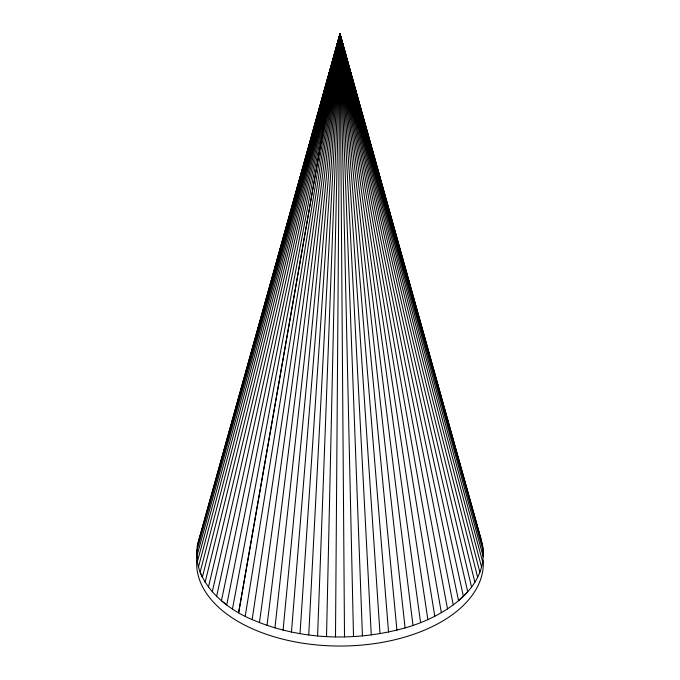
<?xml version="1.0" encoding="UTF-8"?>
<svg xmlns="http://www.w3.org/2000/svg" width="680" height="680" viewBox="0 0 680 680"><rect width="100%" height="100%" fill="white"/><g stroke="black" fill="none" stroke-linecap="round" stroke-linejoin="round"><path stroke-width="1.02" d="M481.576 541.229L340 34L197.293 546.397L340 34L405.084 627.912C355.147 641.92 300.033 640.11 252.144 619.573C221.909 607.078 188.76 577.354 198.424 541.229L340 34L481.576 541.229C492.873 587.384 442.561 617.389 405.076 627.92M335.503 636.896L340 34L482.706 546.388M482.706 561.969L340 34L339.975 36.125L340 34L196.724 551.582L197.293 561.969L340 34L483.276 551.582L483.276 556.775L340 34L196.724 556.784M326.519 636.573L340 34L481.576 567.129M479.893 572.229L340 34L339.889 36.117L340 34L347.335 61.727M317.585 635.919L340 34L345.304 54.561M308.737 634.942L340 34L477.649 577.269M300.016 633.649L340 34L344.641 52.538M339.847 36.117L340 34L474.869 582.216M291.448 632.043L340 34L343.485 48.441M339.804 36.117L340 34L471.554 587.044M283.075 630.13L340 34L342.626 45.382M339.532 38.224L340 34L467.721 591.753L458.558 600.695L340 34L198.424 567.129M274.933 627.92L340 34L463.386 596.3M267.036 625.413L340 34L341.292 40.23M339.464 38.208L340 34L453.271 604.902M259.437 622.625L340 34L341.207 40.256L340 34L332.664 61.727M339.388 38.199L340 34L447.525 608.906M252.144 619.573L340 34L441.363 612.697M245.208 616.259L340 34L434.8 616.259M339.32 38.182L340 34L340.68 38.182M340.612 38.199L340 34L238.637 612.697L340 34L427.865 619.573M340.536 38.208L340 34L338.878 40.273L340 34L420.58 622.625M232.483 608.914L340 34L412.973 625.413M396.933 630.13L340 34L226.737 604.902L221.442 600.695L340 34L340.467 38.224M338.708 40.23L340 34L340.195 36.117M216.623 596.309L340 34L388.56 632.043M212.279 591.753L340 34L340.153 36.117L340 34L200.107 572.237L202.351 577.269L340 34L380.001 633.649M337.374 45.382L340 34L371.272 634.942M208.445 587.053L340 34L362.431 635.919M336.515 48.441L340 34L340.068 36.117M205.131 582.216L340 34L353.498 636.573M335.359 52.538L340 34L344.505 636.896M333.37 59.704L334.161 56.618M334.696 54.561L340 34M329.945 71.995L330.76 68.909M331.304 66.861L332.12 63.776M347.879 63.776L348.695 66.861M349.24 68.909L350.055 71.995M345.839 56.618L346.63 59.704M482.706 546.388L483.276 551.582M483.276 560.685A143.344 82.756 0 0 1 340 646.042A143.344 82.756 0 0 1 196.724 560.685"/></g></svg>
